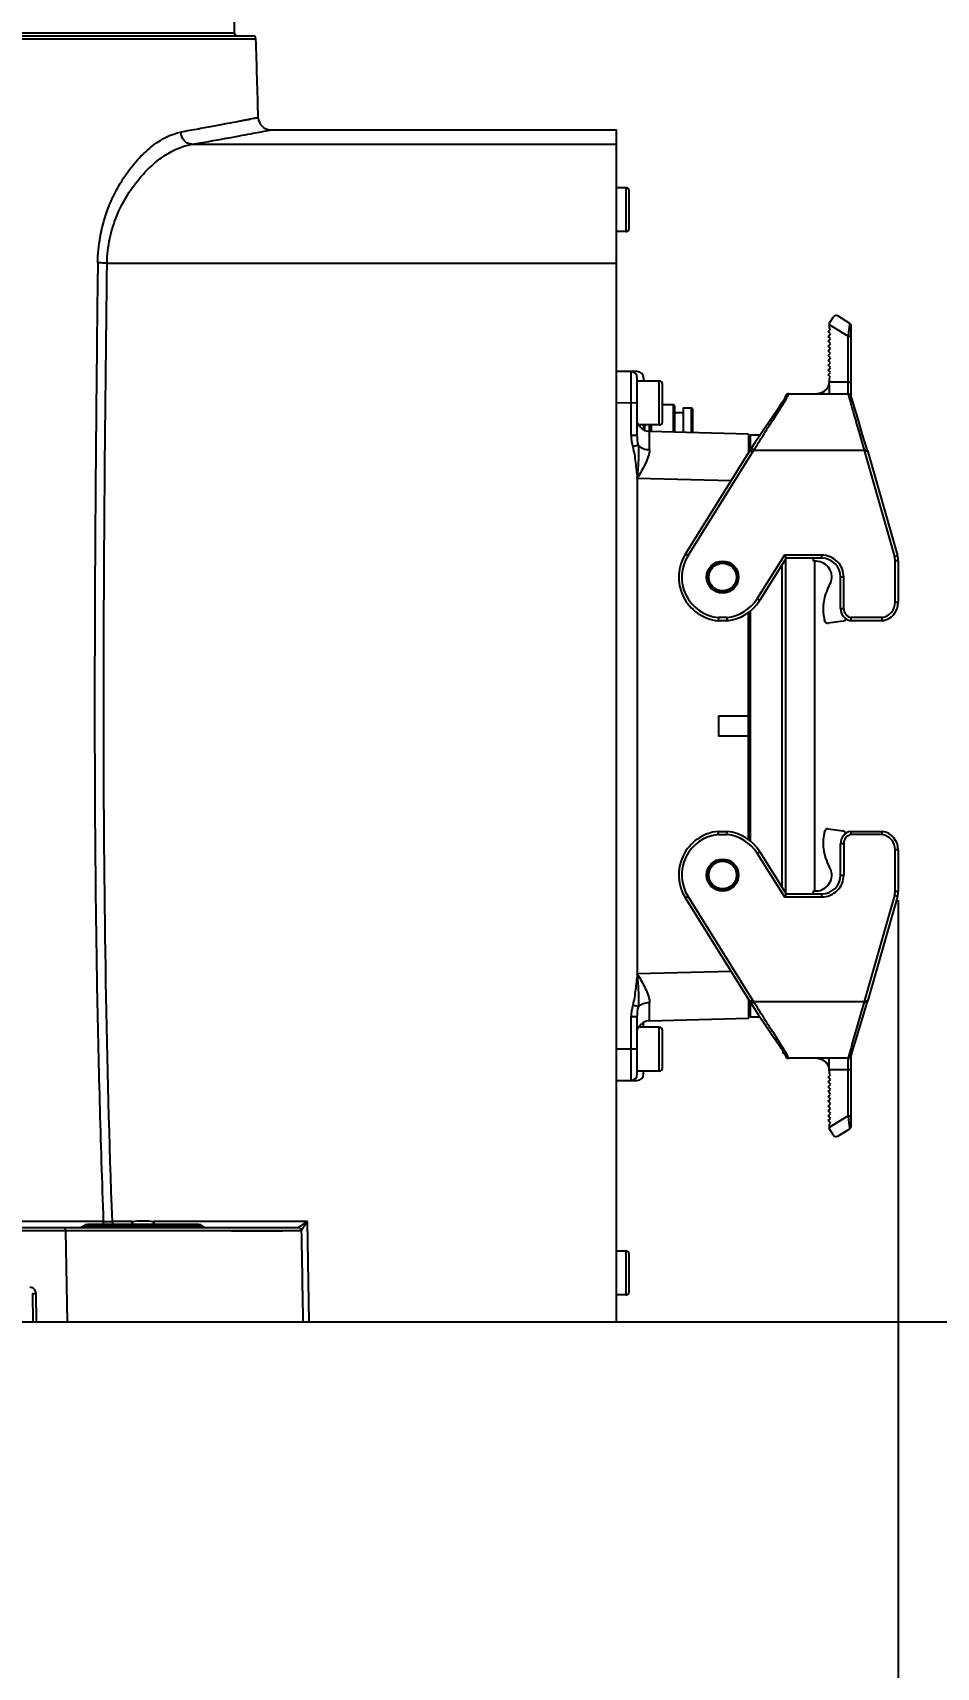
# Model space of a CAD drawing. Header units: millimetres. Extents: x 5828 to 6704, y 123 to 421.
# Drawn here: x 6425.85 to 6433.05, y 231.27 to 244.3 of the extents above; entities that cross this region are included whole.
import ezdxf

# ---------------------------------------------------------------- set-up
doc = ezdxf.new("R2010")
doc.units = ezdxf.units.MM
doc.layers.add('外形图', color=7, linetype='Continuous')
doc.layers.add('尺寸标注', color=7, linetype='Continuous')
doc.styles.add('微软雅黑', font='msyh.ttc', dxfattribs={"height": 1.5})
doc.dimstyles.new('尺寸标注_1_20比例', dxfattribs={"dimtxt": 1.5, "dimasz": 1.25, "dimexe": 0.5, "dimexo": 0.4, "dimgap": 0.5, "dimtad": 1, "dimdec": 1, "dimlfac": 20, "dimdsep": 46, "dimtxsty": '微软雅黑', "dimcen": 0.09, "dimadec": 0, "dimazin": 0, "dimtp": 0.01, "dimtm": 0.01, "dimtfac": 1, "dimtdec": 1, "dimtofl": 0, "dimtmove": 0, "dimatfit": 3, "dimfxl": 1, "dimtolj": 1, "dimarcsym": 0})

# ---------------------------------------------------------------- blocks, each defined once
blk = doc.blocks.new('*D1105')
at = {"layer": 'Defpoints', "color": 0}
for p in [(6427.905, 254.025), (6428.054, 234.025), (6441.068, 234.025)]:
    blk.add_point(p, dxfattribs=at)
at = {"layer": '尺寸标注', "color": 0, "lineweight": -2}
for p, q in [((6428.305, 254.025), (6441.568, 254.025)), ((6441.068, 252.775), (6441.068, 235.275)), ((6428.454, 234.025), (6441.568, 234.025))]:
    blk.add_line(p, q, dxfattribs=at)
at = {"layer": '尺寸标注', "color": 0}
for points in [[(6441.276, 252.775), (6440.859, 252.775), (6441.068, 254.025)], [(6440.859, 235.275), (6441.276, 235.275), (6441.068, 234.025)]]:
    blk.add_solid(points, dxfattribs=at)
at = {"layer": '尺寸标注', "color": 0, "insert": (6439.793, 244.054), "char_height": 1.5, "attachment_point": 5, "rotation": 90, "style": '微软雅黑'}
blk.add_mtext('\\A1;400', dxfattribs=at)
blk = doc.blocks.new('*D1106')
at = {"layer": 'Defpoints', "color": 0}
for p in [(6424.104, 245.625), (6418.948, 234.025), (6436.706, 234.025)]:
    blk.add_point(p, dxfattribs=at)
at = {"layer": '尺寸标注', "color": 0, "lineweight": -2}
for p, q in [((6424.504, 245.625), (6437.206, 245.625)), ((6436.706, 244.375), (6436.706, 235.275)), ((6419.348, 234.025), (6437.206, 234.025))]:
    blk.add_line(p, q, dxfattribs=at)
at = {"layer": '尺寸标注', "color": 0}
for points in [[(6436.914, 244.375), (6436.497, 244.375), (6436.706, 245.625)], [(6436.497, 235.275), (6436.914, 235.275), (6436.706, 234.025)]]:
    blk.add_solid(points, dxfattribs=at)
at = {"layer": '尺寸标注', "color": 0, "insert": (6435.431, 239.71), "char_height": 1.5, "attachment_point": 5, "rotation": 90, "style": '微软雅黑'}
blk.add_mtext('\\A1;232', dxfattribs=at)
blk = doc.blocks.new('*D1109')
at = {"layer": 'Defpoints', "color": 0}
for p in [(6432.749, 237.786), (6422.604, 233.66), (6432.749, 227.826)]:
    blk.add_point(p, dxfattribs=at)
at = {"layer": '尺寸标注', "color": 0, "lineweight": -2}
for p, q in [((6432.749, 237.386), (6432.749, 227.326)), ((6422.604, 233.26), (6422.604, 227.326)), ((6423.854, 227.826), (6431.499, 227.826))]:
    blk.add_line(p, q, dxfattribs=at)
at = {"layer": '尺寸标注', "color": 0}
for points in [[(6423.854, 228.034), (6423.854, 227.618), (6422.604, 227.826)], [(6431.499, 227.618), (6431.499, 228.034), (6432.749, 227.826)]]:
    blk.add_solid(points, dxfattribs=at)
at = {"layer": '尺寸标注', "color": 0, "insert": (6427.677, 229.101), "char_height": 1.5, "attachment_point": 5, "style": '微软雅黑'}
blk.add_mtext('\\A1;\\A1;203', dxfattribs=at)
blk = doc.blocks.new('*D1135')
at = {"layer": 'Defpoints', "color": 0}
for p in [(6418.486, 281.475), (6430.504, 234.025), (6446.368, 234.025)]:
    blk.add_point(p, dxfattribs=at)
at = {"layer": '尺寸标注', "color": 0, "lineweight": -2}
for p, q in [((6418.886, 281.475), (6446.868, 281.475)), ((6446.368, 280.225), (6446.368, 235.275)), ((6430.904, 234.025), (6446.868, 234.025))]:
    blk.add_line(p, q, dxfattribs=at)
at = {"layer": '尺寸标注', "color": 0}
for points in [[(6446.576, 280.225), (6446.159, 280.225), (6446.368, 281.475)], [(6446.159, 235.275), (6446.576, 235.275), (6446.368, 234.025)]]:
    blk.add_solid(points, dxfattribs=at)
at = {"layer": '尺寸标注', "color": 0, "insert": (6445.092, 257.726), "char_height": 1.5, "attachment_point": 5, "rotation": 90, "style": '微软雅黑'}
blk.add_mtext('\\A1;949', dxfattribs=at)

msp = doc.modelspace()

# ---------------------------------------------------------------- linework, layer by layer
at = {"layer": '外形图', "color": 7, "linetype": 'Continuous'}
for p, q in [((6427.4534, 244.4753), (6427.4565, 244.2999)), ((6417.7521, 244.2999), (6427.4565, 244.2999)), ((6417.5788, 244.2511), (6427.6297, 244.2511)), ((6417.6038, 244.2753), (6427.6047, 244.2753)), ((6427.7482, 243.5253), (6430.5043, 243.5253)), ((6430.5043, 234.0253), (6430.5043, 243.5253)), ((6427.1186, 243.4102), (6430.5043, 243.4102)), ((6430.5793, 243.0641), (6430.5043, 243.0641)), ((6430.5793, 242.7141), (6430.5793, 243.0641)), ((6430.6043, 242.7391), (6430.6043, 243.0392)), ((6430.5793, 242.7141), (6430.5043, 242.7141)), ((6426.4432, 242.4634), (6430.5043, 242.4634)), ((6432.1897, 241.9182), (6432.2089, 241.9391)), ((6432.1989, 241.9813), (6432.2321, 242.0344)), ((6432.1989, 241.9813), (6432.1989, 241.9483)), ((6432.1989, 241.9737), (6432.3489, 241.88)), ((6432.2089, 241.9391), (6432.1989, 241.9483)), ((6432.3621, 241.9826), (6432.2665, 242.0424)), ((6432.3739, 241.4015), (6432.3739, 241.9614)), ((6432.2089, 241.9006), (6432.1897, 241.9182)), ((6432.1897, 241.8797), (6432.2089, 241.9006)), ((6432.2089, 241.8621), (6432.1897, 241.8797)), ((6432.1897, 241.8412), (6432.2089, 241.8621)), ((6432.2089, 241.8236), (6432.1897, 241.8412)), ((6432.1897, 241.8027), (6432.2089, 241.8236)), ((6432.3489, 241.4212), (6432.3489, 241.88)), ((6432.2089, 241.7851), (6432.1897, 241.8027)), ((6432.1897, 241.7642), (6432.2089, 241.7851)), ((6432.2089, 241.7466), (6432.1897, 241.7642)), ((6432.1897, 241.7257), (6432.2089, 241.7466)), ((6432.2089, 241.7081), (6432.1897, 241.7257)), ((6432.1897, 241.6872), (6432.2089, 241.7081)), ((6432.2089, 241.6696), (6432.1897, 241.6872)), ((6430.6693, 241.5987), (6430.5043, 241.5987)), ((6430.6193, 241.0922), (6430.6193, 241.5982)), ((6430.6693, 241.0922), (6430.6693, 241.5487)), ((6430.7193, 241.5487), (6430.7193, 241.5237)), ((6432.1897, 241.6487), (6432.2089, 241.6696)), ((6432.2089, 241.6311), (6432.1897, 241.6487)), ((6432.1897, 241.6102), (6432.2089, 241.6311)), ((6432.2089, 241.5926), (6432.1897, 241.6102)), ((6432.1897, 241.5717), (6432.2089, 241.5926)), ((6432.2089, 241.5541), (6432.1897, 241.5717)), ((6432.1989, 241.5432), (6432.2089, 241.5541)), ((6432.1989, 241.5432), (6432.1989, 241.5212)), ((6430.8443, 241.5237), (6430.6693, 241.5237)), ((6430.8443, 241.1737), (6430.8443, 241.5237)), ((6430.8693, 241.1986), (6430.8693, 241.4987)), ((6431.8738, 241.4212), (6432.349, 241.4212)), ((6432.0997, 241.4212), (6432.0992, 241.4212)), ((6432.1016, 241.4212), (6432.0994, 241.4212)), ((6432.1954, 241.4979), (6432.1948, 241.4954)), ((6432.3489, 241.5142), (6432.1988, 241.515)), ((6432.3686, 241.4118), (6432.3638, 241.4164)), ((6430.6693, 241.3487), (6430.5043, 241.3484)), ((6430.8693, 241.3362), (6430.9588, 241.3362)), ((6430.9688, 241.3262), (6430.9588, 241.3362)), ((6430.9588, 241.1168), (6430.9588, 241.3362)), ((6430.9688, 241.1166), (6430.9688, 241.3262)), ((6431.0353, 241.3112), (6431.1018, 241.3112)), ((6431.0353, 241.3112), (6431.0353, 241.1148)), ((6431.1118, 241.3012), (6431.1018, 241.3112)), ((6431.1018, 241.1131), (6431.1018, 241.3112)), ((6431.1118, 241.1128), (6431.1118, 241.3012)), ((6431.8039, 241.3232), (6431.7886, 241.3005)), ((6431.8129, 241.3367), (6431.8039, 241.3232)), ((6431.8208, 241.3489), (6431.8129, 241.3367)), ((6432.3524, 241.4102), (6432.3612, 241.3781)), ((6432.3772, 241.3898), (6432.3748, 241.3984)), ((6432.3812, 241.376), (6432.3772, 241.3898)), ((6432.4099, 241.2793), (6432.3812, 241.376)), ((6430.8443, 241.1737), (6430.677, 241.1737)), ((6430.7193, 241.1737), (6430.7193, 241.1352)), ((6430.7293, 241.1311), (6430.7293, 241.1737)), ((6430.7668, 241.1237), (6430.7668, 241.1737)), ((6430.7818, 241.1214), (6430.7818, 241.1737)), ((6430.9688, 241.2737), (6431.0353, 241.2737)), ((6432.4567, 241.1238), (6432.4257, 241.2265)), ((6430.6193, 241.0922), (6430.6693, 241.0922)), ((6431.5568, 241.1012), (6430.7667, 241.1218)), ((6431.5568, 241.1012), (6431.5568, 240.9537)), ((6431.5568, 241.0362), (6431.5693, 241.0362)), ((6431.5693, 241.0937), (6431.6481, 241.0937)), ((6431.5693, 241.0937), (6431.5693, 240.9735)), ((6431.6062, 241.0302), (6431.5765, 240.9847)), ((6431.6349, 241.0738), (6431.6062, 241.0302)), ((6431.6716, 241.1286), (6431.6349, 241.0738)), ((6432.4654, 241.095), (6432.4567, 241.1238)), ((6432.5007, 240.9783), (6432.4654, 241.095)), ((6430.6786, 241.0112), (6430.6332, 240.9984)), ((6431.5661, 240.9686), (6431.0525, 240.1466)), ((6431.0737, 240.1334), (6431.5873, 240.9554)), ((6431.5765, 240.9847), (6431.5661, 240.9686)), ((6431.5873, 240.9554), (6431.5661, 240.9686)), ((6431.5765, 240.9847), (6431.5975, 240.9712)), ((6431.5873, 240.9554), (6431.5975, 240.9712)), ((6431.5975, 240.9712), (6432.4768, 240.9712)), ((6432.4768, 240.9712), (6432.5007, 240.9783)), ((6432.4768, 240.9712), (6432.4797, 240.9614)), ((6432.4797, 240.9614), (6432.5036, 240.9686)), ((6432.4797, 240.9614), (6432.7194, 240.1253)), ((6432.5036, 240.9686), (6432.5007, 240.9783)), ((6432.5036, 240.9686), (6432.7435, 240.1322)), ((6430.6693, 240.7496), (6431.4169, 240.7298)), ((6430.6693, 240.7496), (6430.6693, 236.7978)), ((6431.0525, 240.1466), (6431.0737, 240.1334)), ((6431.8419, 240.1362), (6431.6249, 239.789)), ((6431.8557, 240.1112), (6431.6461, 239.7757)), ((6432.1393, 240.1362), (6431.8419, 240.1362)), ((6431.8419, 240.1362), (6431.8557, 240.1112)), ((6432.1393, 240.1112), (6431.8557, 240.1112)), ((6432.0741, 240.0872), (6432.0741, 240.1111)), ((6432.1393, 240.1112), (6432.1393, 240.1362)), ((6432.7194, 240.1253), (6432.7435, 240.1322)), ((6431.8239, 237.4871), (6431.8239, 240.0602)), ((6431.8493, 240.1008), (6431.8493, 237.4465)), ((6432.0941, 240.0872), (6432.0741, 240.0872)), ((6432.0818, 240.0872), (6432.0818, 237.4601)), ((6432.7493, 240.0909), (6432.7243, 240.0909)), ((6432.7243, 239.7612), (6432.7243, 240.0909)), ((6432.7493, 240.0909), (6432.7493, 239.7612)), ((6432.1822, 239.8548), (6432.2077, 239.9095)), ((6432.3143, 239.9612), (6432.2893, 239.9612)), ((6432.2893, 239.7112), (6432.2893, 239.9612)), ((6432.3143, 239.7112), (6432.3143, 239.9611)), ((6431.6249, 239.7889), (6431.6461, 239.7757)), ((6432.7243, 239.7612), (6432.7493, 239.7612)), ((6431.3151, 239.638), (6431.3138, 239.613)), ((6431.3848, 239.613), (6431.3138, 239.613)), ((6431.3835, 239.638), (6431.3151, 239.638)), ((6431.3835, 239.638), (6431.3848, 239.613)), ((6431.384, 239.6284), (6431.3844, 239.6203)), ((6431.5568, 237.8654), (6431.5568, 239.6819)), ((6431.5693, 239.6918), (6431.5693, 237.8555)), ((6432.1632, 239.6108), (6432.1617, 239.6163)), ((6432.3081, 239.6084), (6432.1906, 239.5926)), ((6432.2893, 239.7112), (6432.3143, 239.7112)), ((6432.6225, 239.613), (6432.3704, 239.613)), ((6432.6205, 239.638), (6432.3729, 239.638)), ((6431.3168, 238.8549), (6431.5568, 238.8549)), ((6431.3168, 238.8549), (6431.3168, 238.6924)), ((6431.5568, 238.6924), (6431.3168, 238.6924)), ((6431.3138, 237.9343), (6431.3848, 237.9343)), ((6431.3151, 237.9093), (6431.3138, 237.9343)), ((6431.3151, 237.9093), (6431.3835, 237.9093)), ((6431.3835, 237.9093), (6431.3848, 237.9343)), ((6432.1617, 237.931), (6432.1632, 237.9365)), ((6432.1906, 237.9547), (6432.3081, 237.9389)), ((6432.3704, 237.9343), (6432.6225, 237.9343)), ((6432.6205, 237.9093), (6432.3729, 237.9093)), ((6431.6461, 237.7716), (6431.6249, 237.7584)), ((6431.6461, 237.7716), (6431.8557, 237.4362)), ((6432.3143, 237.8362), (6432.2893, 237.8362)), ((6432.2893, 237.5862), (6432.2893, 237.8362)), ((6432.3143, 237.8362), (6432.3143, 237.5862)), ((6432.7493, 237.7862), (6432.7243, 237.7862)), ((6432.7243, 237.4564), (6432.7243, 237.7862)), ((6432.7493, 237.7862), (6432.7493, 237.4564)), ((6431.6249, 237.7584), (6431.8419, 237.4112)), ((6432.2077, 237.6378), (6432.1822, 237.6925)), ((6432.2893, 237.5862), (6432.3143, 237.5862)), ((6431.0737, 237.4139), (6431.0525, 237.4007)), ((6431.0525, 237.4007), (6431.5661, 236.5787)), ((6431.5873, 236.5919), (6431.0737, 237.4139)), ((6431.8557, 237.4362), (6431.8419, 237.4112)), ((6431.8419, 237.4112), (6432.1393, 237.4112)), ((6431.8557, 237.4362), (6432.1393, 237.4362)), ((6432.0741, 237.4601), (6432.0941, 237.4601)), ((6432.0741, 237.4362), (6432.0741, 237.4601)), ((6432.1393, 237.4112), (6432.1393, 237.4362)), ((6432.7194, 237.422), (6432.4797, 236.5859)), ((6432.7435, 237.4151), (6432.5036, 236.5787)), ((6432.7435, 237.4151), (6432.7194, 237.422)), ((6432.7243, 237.4564), (6432.7493, 237.4564)), ((6431.4169, 236.8175), (6430.6693, 236.7978)), ((6431.5568, 236.5936), (6431.5568, 236.4462)), ((6431.5661, 236.5787), (6431.5873, 236.5919)), ((6431.5975, 236.5762), (6431.5873, 236.5919)), ((6430.6786, 236.5361), (6430.6332, 236.5489)), ((6431.5693, 236.5112), (6431.5568, 236.5112)), ((6431.5661, 236.5787), (6431.5765, 236.5626)), ((6431.5693, 236.5762), (6431.5693, 236.4537)), ((6431.5975, 236.5762), (6431.5765, 236.5626)), ((6432.4768, 236.5762), (6431.5975, 236.5762)), ((6431.6116, 236.5088), (6431.6335, 236.4757)), ((6431.6335, 236.4757), (6431.6548, 236.4436)), ((6432.4797, 236.5859), (6432.4768, 236.5762)), ((6432.4768, 236.5762), (6432.5007, 236.569)), ((6432.5036, 236.5787), (6432.4797, 236.5859)), ((6432.5007, 236.569), (6432.5036, 236.5787)), ((6430.6693, 236.4551), (6430.6193, 236.4551)), ((6430.6193, 235.9492), (6430.6193, 236.4551)), ((6430.6693, 235.9987), (6430.6693, 236.4551)), ((6430.8443, 236.3737), (6430.677, 236.3737)), ((6430.7193, 236.3737), (6430.7193, 236.4121)), ((6430.7667, 236.4255), (6431.5568, 236.4462)), ((6430.8443, 236.0237), (6430.8443, 236.3737)), ((6430.8693, 236.0486), (6430.8693, 236.3487)), ((6431.6481, 236.4537), (6431.5693, 236.4537)), ((6431.6548, 236.4436), (6431.6756, 236.4128)), ((6431.6756, 236.4128), (6431.7448, 236.3112)), ((6432.4103, 236.2693), (6432.437, 236.3584)), ((6431.7448, 236.3112), (6431.7998, 236.2302)), ((6431.7998, 236.2302), (6431.8117, 236.2123)), ((6431.8117, 236.2123), (6431.8189, 236.2014)), ((6432.4048, 236.2508), (6432.4103, 236.2693)), ((6430.6693, 236.1987), (6430.5043, 236.1988)), ((6431.8314, 236.1649), (6431.8314, 236.1819)), ((6431.8314, 236.1711), (6431.838, 236.1711)), ((6431.8426, 236.1629), (6431.8314, 236.1649)), ((6431.8508, 236.1413), (6431.8533, 236.1367)), ((6432.349, 236.1262), (6431.8738, 236.1262)), ((6432.0989, 236.1262), (6432.0992, 236.1262)), ((6432.3489, 235.6674), (6432.3489, 236.1262)), ((6432.3563, 236.1272), (6432.3617, 236.1296)), ((6432.3739, 235.5859), (6432.3739, 236.1459)), ((6432.3747, 236.1485), (6432.378, 236.1604)), ((6432.378, 236.1604), (6432.3819, 236.1737)), ((6430.5043, 235.9487), (6430.6693, 235.9487)), ((6430.8443, 236.0237), (6430.6693, 236.0237)), ((6430.7193, 235.9987), (6430.7193, 236.0237)), ((6432.1897, 235.9756), (6432.2089, 235.9932)), ((6432.2089, 235.9547), (6432.1897, 235.9756)), ((6432.1897, 235.9371), (6432.2089, 235.9547)), ((6432.3489, 236.0331), (6432.1986, 236.0331)), ((6432.1987, 236.0304), (6432.1987, 236.0226)), ((6432.1989, 236.0262), (6432.1989, 236.0041)), ((6432.2089, 235.9932), (6432.1989, 236.0041)), ((6432.2089, 235.9162), (6432.1897, 235.9371)), ((6432.1897, 235.8986), (6432.2089, 235.9162)), ((6432.2089, 235.8777), (6432.1897, 235.8986)), ((6432.1897, 235.8601), (6432.2089, 235.8777)), ((6432.2089, 235.8392), (6432.1897, 235.8601)), ((6432.1897, 235.8216), (6432.2089, 235.8392)), ((6432.2089, 235.8007), (6432.1897, 235.8216)), ((6432.1897, 235.7831), (6432.2089, 235.8007)), ((6432.2089, 235.7622), (6432.1897, 235.7831)), ((6432.1897, 235.7446), (6432.2089, 235.7622)), ((6432.2089, 235.7237), (6432.1897, 235.7446)), ((6432.1897, 235.7061), (6432.2089, 235.7237)), ((6432.2089, 235.6852), (6432.1897, 235.7061)), ((6432.1897, 235.6676), (6432.2089, 235.6852)), ((6432.2089, 235.6467), (6432.1897, 235.6676)), ((6432.1897, 235.6291), (6432.2089, 235.6467)), ((6432.2089, 235.6082), (6432.1897, 235.6291)), ((6432.3489, 235.6674), (6432.1989, 235.5736)), ((6432.1989, 235.599), (6432.2089, 235.6082)), ((6432.1989, 235.599), (6432.1989, 235.566)), ((6432.2321, 235.5129), (6432.1989, 235.566)), ((6432.2665, 235.505), (6432.3621, 235.5647)), ((6426.413, 234.8238), (6425.7435, 234.8238)), ((6427.9663, 234.7753), (6425.7533, 234.7753)), ((6427.2055, 234.7878), (6426.253, 234.7878)), ((6427.1725, 234.8003), (6426.2861, 234.8003)), ((6426.6424, 234.8251), (6426.4856, 234.8251)), ((6426.4856, 234.8251), (6426.4856, 234.8003)), ((6426.6424, 234.8003), (6426.6424, 234.8251)), ((6426.6424, 234.8251), (6426.6461, 234.8003)), ((6426.8124, 234.8003), (6426.8162, 234.8251)), ((6428.04, 234.8251), (6426.8162, 234.8251)), ((6426.8162, 234.8251), (6426.8162, 234.8003)), ((6427.9709, 234.7749), (6427.9663, 234.7753)), ((6428.0541, 234.0253), (6428.04, 234.8251)), ((6427.9913, 234.7507), (6425.7547, 234.7507)), ((6426.1131, 234.7507), (6426.1261, 234.0253)), ((6427.4356, 234.7509), (6427.8404, 234.7509)), ((6430.5793, 234.5891), (6430.5043, 234.5891)), ((6430.5793, 234.2391), (6430.5793, 234.5891)), ((6430.6043, 234.2641), (6430.6043, 234.5642)), ((6425.8543, 234.0253), (6425.8503, 234.2507)), ((6425.8809, 234.0253), (6425.8768, 234.2516)), ((6430.5793, 234.2391), (6430.5043, 234.2391)), ((6425.8543, 234.0253), (6430.5043, 234.0253))]:
    msp.add_line(p, q, dxfattribs=at)
for points in [[(6431.8633, 241.4189), (6431.8594, 241.4166), (6431.8559, 241.4136), (6431.8528, 241.4098), (6431.8505, 241.4054), (6431.8494, 241.402), (6431.8491, 241.4003), (6431.8489, 241.3993)], [(6431.8738, 241.4212), (6431.8715, 241.421), (6431.8673, 241.4203), (6431.8633, 241.4189)], [(6432.1964, 241.5016), (6432.1961, 241.5004), (6432.1944, 241.4939), (6432.1923, 241.4874), (6432.1898, 241.481), (6432.187, 241.475), (6432.184, 241.4696), (6432.1808, 241.4645), (6432.1774, 241.4598), (6432.1738, 241.4554), (6432.1701, 241.4514), (6432.1662, 241.4476), (6432.1622, 241.4441), (6432.1581, 241.4408), (6432.1539, 241.4379), (6432.1496, 241.4352), (6432.1453, 241.4328), (6432.1409, 241.4306), (6432.1366, 241.4287), (6432.1322, 241.427), (6432.1279, 241.4256), (6432.1236, 241.4244), (6432.1194, 241.4234), (6432.1153, 241.4226), (6432.1113, 241.422), (6432.1075, 241.4216), (6432.1039, 241.4213), (6432.1011, 241.4212)], [(6432.1903, 241.482), (6432.1875, 241.476), (6432.1846, 241.4705), (6432.1814, 241.4654), (6432.178, 241.4607), (6432.1745, 241.4562), (6432.1708, 241.4521), (6432.167, 241.4483), (6432.163, 241.4448), (6432.1589, 241.4415), (6432.1548, 241.4385), (6432.1505, 241.4357), (6432.1462, 241.4332), (6432.1418, 241.431), (6432.1375, 241.4291), (6432.1331, 241.4273), (6432.1288, 241.4259), (6432.1245, 241.4246), (6432.1203, 241.4236), (6432.1161, 241.4227), (6432.1121, 241.4221), (6432.1083, 241.4216), (6432.1047, 241.4214), (6432.1016, 241.4212)], [(6432.1948, 241.4954), (6432.1928, 241.4886), (6432.1903, 241.482)], [(6432.3638, 241.4164), (6432.3578, 241.4196), (6432.3515, 241.421), (6432.3491, 241.4212)], [(6431.7886, 241.3005), (6431.714, 241.1908), (6431.6716, 241.1286)], [(6431.8385, 241.3772), (6431.8363, 241.3733), (6431.8337, 241.3691), (6431.8309, 241.3646), (6431.8278, 241.3597), (6431.8245, 241.3545), (6431.8208, 241.3489)], [(6431.8437, 241.3865), (6431.8423, 241.3838), (6431.8405, 241.3806), (6431.8385, 241.3772)], [(6431.8489, 241.3993), (6431.8488, 241.399), (6431.8488, 241.3987), (6431.8486, 241.3982), (6431.8485, 241.3976), (6431.8482, 241.3968), (6431.8479, 241.3958), (6431.8474, 241.3945), (6431.8468, 241.393), (6431.846, 241.3911), (6431.845, 241.389), (6431.8437, 241.3865)], [(6432.3748, 241.3984), (6432.3743, 241.4), (6432.3739, 241.4015), (6432.3734, 241.403), (6432.3727, 241.4049), (6432.3714, 241.4076), (6432.3686, 241.4118)], [(6432.4257, 241.2265), (6432.4129, 241.2695), (6432.4099, 241.2793)], [(6431.5765, 236.5626), (6431.5818, 236.5544), (6431.6116, 236.5088)], [(6432.437, 236.3584), (6432.4659, 236.454), (6432.5007, 236.569)], [(6431.8189, 236.2014), (6431.8222, 236.1963), (6431.8254, 236.1914), (6431.8283, 236.1868), (6431.8311, 236.1823), (6431.8337, 236.1782), (6431.8361, 236.1743), (6431.8382, 236.1707)], [(6432.3819, 236.1737), (6432.3932, 236.2117), (6432.4048, 236.2508)], [(6431.8382, 236.1707), (6431.8402, 236.1673), (6431.8419, 236.1643), (6431.8433, 236.1616), (6431.8446, 236.1591), (6431.8456, 236.1569), (6431.8465, 236.155), (6431.8472, 236.1534), (6431.8477, 236.1521), (6431.8481, 236.151)], [(6431.8481, 236.151), (6431.8484, 236.1501), (6431.8486, 236.1494), (6431.8487, 236.1489), (6431.8488, 236.1485), (6431.8488, 236.1482), (6431.8489, 236.148), (6431.849, 236.1476)], [(6431.849, 236.1476), (6431.8491, 236.1469), (6431.8495, 236.1451), (6431.8508, 236.1413)], [(6431.8533, 236.1367), (6431.8569, 236.1327), (6431.8612, 236.1296)], [(6431.8612, 236.1296), (6431.8658, 236.1275), (6431.8705, 236.1264), (6431.8738, 236.1262)], [(6432.0992, 236.1262), (6432.1012, 236.1261), (6432.1041, 236.126), (6432.1073, 236.1258), (6432.1107, 236.1254), (6432.1142, 236.1249), (6432.1179, 236.1242), (6432.1216, 236.1234), (6432.1255, 236.1224), (6432.1293, 236.1213), (6432.1331, 236.12), (6432.1369, 236.1185), (6432.1408, 236.1168), (6432.1447, 236.1149), (6432.1486, 236.1127), (6432.1525, 236.1103), (6432.1564, 236.1077), (6432.1603, 236.1048), (6432.1641, 236.1016), (6432.1679, 236.0982), (6432.1715, 236.0945), (6432.175, 236.0904), (6432.1784, 236.0861), (6432.1817, 236.0815), (6432.1847, 236.0765), (6432.1876, 236.0711), (6432.1902, 236.0654), (6432.1926, 236.0593), (6432.1945, 236.053)], [(6432.1007, 236.1261), (6432.1035, 236.126), (6432.1067, 236.1258), (6432.11, 236.1255), (6432.1136, 236.125), (6432.1172, 236.1244), (6432.121, 236.1236), (6432.1248, 236.1226), (6432.1286, 236.1215), (6432.1325, 236.1202), (6432.1363, 236.1187), (6432.1401, 236.1171), (6432.144, 236.1152), (6432.1478, 236.1132), (6432.1517, 236.1109), (6432.1555, 236.1083), (6432.1594, 236.1055), (6432.1632, 236.1024), (6432.1669, 236.0991), (6432.1705, 236.0955), (6432.174, 236.0917), (6432.1774, 236.0875), (6432.1806, 236.0831), (6432.1836, 236.0785), (6432.1864, 236.0735), (6432.1889, 236.0684), (6432.1912, 236.0629), (6432.1932, 236.0573), (6432.195, 236.0513), (6432.1965, 236.045), (6432.1978, 236.038), (6432.1987, 236.0304)], [(6432.349, 236.1262), (6432.3507, 236.1262), (6432.3563, 236.1272)], [(6432.3617, 236.1296), (6432.3664, 236.1331), (6432.3699, 236.1372), (6432.3718, 236.1406), (6432.3728, 236.1428), (6432.3734, 236.1444), (6432.3739, 236.1458), (6432.3743, 236.1471), (6432.3747, 236.1485)], [(6432.1945, 236.053), (6432.1961, 236.0468), (6432.1964, 236.0457)]]:
    msp.add_lwpolyline(points, dxfattribs=at)
for centre, radius in [((6431.3493, 239.9612), 0.1275), ((6431.3493, 239.9612), 0.12), ((6431.3493, 239.9612), 0.11), ((6431.3493, 237.5862), 0.1275), ((6431.3493, 237.5862), 0.12), ((6431.3493, 237.5862), 0.11)]:
    msp.add_circle(centre, radius, dxfattribs=at)
for centre, radius, start, end in [((6427.4815, 244.3003), 0.025, 181, 270), ((6427.6047, 244.2503), 0.025, 1.7701, 90), ((6204.9052, 237.3753), 222.8306, 1.606532, 1.768226), ((6427.7482, 243.6253), 0.1, 181.60808, 269.99978), ((6430.5793, 243.0391), 0.025, 0, 90), ((6430.5793, 242.7391), 0.025, 270, 0), ((6432.2533, 242.0212), 0.025, 58, 148), ((6432.3489, 241.9614), 0.025, 0, 58), ((6430.6193, 241.5487), 0.05, 0, 90), ((6430.6693, 241.5487), 0.05, 0, 90), ((6430.8443, 241.4987), 0.025, 0, 90), ((6432.0989, 241.5212), 0.1, 356.47558, 0.00007), ((6431.579, 241.5378), 0.3186, 331.00319, 332.72777), ((6430.7693, 241.2218), 0.1, 208.83981, 268.4995), ((6430.1894, 241.1231), 0.5399, 1.34239, 5.37857), ((6430.8443, 241.1987), 0.025, 270, 0), ((6430.2045, 241.1236), 0.5248, 0.84099, 1.32551), ((6431.3493, 239.9612), 0.35, 148, 264.17765), ((6431.3493, 239.9612), 0.325, 147.99292, 263.96285), ((6432.1393, 239.9612), 0.175, 359.99526, 90.00316), ((6432.1393, 239.9612), 0.15, 0, 90), ((6432.5993, 240.0909), 0.125, 0, 16), ((6432.5993, 240.0909), 0.15, 0, 16), ((6432.0943, 239.9622), 0.125, 335.07622, 90.07622), ((6432.4996, 239.7073), 0.35, 155.07622, 195.07622), ((6431.3493, 239.9612), 0.325, 276.04026, 328.00723), ((6431.3493, 239.9612), 0.35, 275.82223, 328), ((6432.5993, 239.7612), 0.125, 279.74969, 0.00154), ((6432.5993, 239.7612), 0.15, 278.8987, 0), ((6432.1873, 239.6173), 0.025, 195.07622, 277.67622), ((6432.3893, 239.7112), 0.1, 180, 259.09589), ((6432.3047, 239.6332), 0.025, 277.67622, 354.74987), ((6432.3893, 239.7112), 0.075, 179.99887, 257.40309), ((6434.0516, 239.4535), 1.6888, 173.72895, 174.58157), ((6429.2532, 239.3514), 3.3795, 4.43973, 4.86498), ((6431.3493, 237.5862), 0.35, 95.8224, 212), ((6431.3493, 237.5862), 0.325, 96.03867, 212.00708), ((6431.3493, 237.5862), 0.325, 31.99518, 83.95981), ((6431.3493, 237.5862), 0.35, 32, 84.17777), ((6432.4996, 237.84), 0.35, 164.92378, 204.92378), ((6432.1873, 237.93), 0.025, 82.32378, 164.92378), ((6432.3893, 237.8362), 0.1, 100.90412, 180), ((6432.3047, 237.9141), 0.025, 5.25008, 82.32378), ((6432.3893, 237.8362), 0.075, 102.59705, 180.00113), ((6434.1976, 238.1088), 1.8356, 185.45279, 186.23724), ((6429.0172, 238.2152), 3.6162, 355.14893, 355.54635), ((6432.5993, 237.7862), 0.125, 359.99898, 80.25026), ((6432.5993, 237.7862), 0.15, 0, 81.10131), ((6432.0943, 237.5851), 0.125, 269.92378, 24.92378), ((6432.1393, 237.5862), 0.175, 269.99684, 0.00316), ((6432.1393, 237.5862), 0.15, 270, 0), ((6432.5993, 237.4564), 0.125, 344, 0), ((6432.5993, 237.4564), 0.15, 344, 0), ((6430.7693, 236.3255), 0.1, 91.5005, 151.15829), ((6430.8443, 236.3487), 0.025, 0, 90), ((6431.5853, 236.0129), 0.3115, 27.25204, 29.01713), ((6430.6193, 235.9987), 0.05, 270, 0), ((6430.6693, 235.9987), 0.05, 270, 0), ((6430.8443, 236.0487), 0.025, 270, 0), ((6432.0989, 236.0262), 0.1, 0.00179, 3.99863), ((6432.3489, 235.5859), 0.025, 302, 0), ((6432.2533, 235.5262), 0.025, 212, 302), ((6426.22, 234.8253), 0.05, 270, 311.40962), ((6426.2861, 234.7503), 0.05, 90, 131.40962), ((6425.9239, 264.3837), 29.5639, 270.94788, 271.08869), ((6427.1725, 234.7503), 0.05, 48.59038, 90), ((6427.2386, 234.8253), 0.05, 228.59038, 270), ((6430.5793, 234.5641), 0.025, 0, 90), ((6430.5793, 234.2641), 0.025, 270, 0)]:
    msp.add_arc(centre, radius, start, end, dxfattribs=at)
for points, knots in [([(6426.369, 242.4659), (6426.3705, 242.6033), (6426.4178, 242.8631), (6426.5642, 243.1426), (6426.7066, 243.3132), (6426.8391, 243.4316), (6426.9544, 243.4934), (6427.031, 243.507)], [0, 0, 0, 0, 0.3148295, 0.5923267, 0.7134498, 0.8218041, 1, 1, 1, 1]), ([(6427.6482, 243.6225), (6427.6483, 243.6223), (6427.647, 243.6222), (6427.6455, 243.6216), (6427.6422, 243.6211), (6427.638, 243.6202), (6427.6324, 243.6192), (6427.6226, 243.6173), (6427.6072, 243.6144), (6427.5851, 243.6101), (6427.5581, 243.6047), (6427.5263, 243.5985), (6427.4743, 243.5884), (6427.3975, 243.5738), (6427.2915, 243.5538), (6427.1673, 243.5311), (6427.0784, 243.5153), (6427.031, 243.507)], [0, 0, 0, 0, 0.0010689, 0.004099, 0.0091132, 0.0161156, 0.0251078, 0.0360912, 0.0640371, 0.0999434, 0.143753, 0.1954023, 0.2548261, 0.3966939, 0.5687106, 0.7701215, 1, 1, 1, 1]), ([(6427.1186, 243.4102), (6427.1076, 243.4107), (6427.0849, 243.4169), (6427.0471, 243.4462), (6427.0325, 243.4828), (6427.031, 243.507)], [0, 0, 0, 0, 0.2363449, 0.4838803, 1, 1, 1, 1]), ([(6427.1186, 243.4102), (6427.2093, 243.4257), (6427.3361, 243.448), (6427.4924, 243.4767), (6427.5815, 243.4934), (6427.6513, 243.5066), (6427.6972, 243.5153), (6427.7239, 243.5207), (6427.7373, 243.523), (6427.7448, 243.525), (6427.7482, 243.5253)], [0, 0, 0, 0, 0.4312547, 0.6032423, 0.7450961, 0.8562251, 0.9360361, 0.9640168, 0.9840056, 1, 1, 1, 1]), ([(6426.4432, 242.4634), (6426.4441, 242.5291), (6426.4585, 242.658), (6426.5304, 242.89), (6426.6489, 243.0873), (6426.7931, 243.2388), (6426.9282, 243.3448), (6427.043, 243.3983), (6427.1186, 243.4102)], [0, 0, 0, 0, 0.1589289, 0.3110728, 0.5845825, 0.7053377, 0.8148419, 1, 1, 1, 1]), ([(6426.369, 242.4659), (6426.3613, 241.8293), (6426.3483, 240.5559), (6426.3403, 238.6454), (6426.3555, 236.7343), (6426.3906, 235.4605), (6426.413, 234.8238)], [0, 0, 0, 0, 0.2498777, 0.4998557, 0.7499063, 1, 1, 1, 1]), ([(6426.4432, 242.4634), (6426.4363, 242.4635), (6426.4116, 242.4639), (6426.3868, 242.4647), (6426.369, 242.4659)], [0, 0, 0, 0, 0.2793935, 1, 1, 1, 1]), ([(6426.4856, 234.8251), (6426.4378, 236.0977), (6426.4005, 238.6444), (6426.428, 241.1906), (6426.4432, 242.4634)], [0, 0, 0, 0, 0.5001379, 1, 1, 1, 1]), ([(6432.3621, 241.9826), (6432.362, 241.9827), (6432.362, 241.9814), (6432.3616, 241.9804), (6432.3613, 241.9775), (6432.3608, 241.9741), (6432.3601, 241.9695), (6432.3591, 241.9619), (6432.3576, 241.9505), (6432.3557, 241.9351), (6432.3535, 241.9178), (6432.3512, 241.8992), (6432.3497, 241.8865), (6432.3489, 241.88)], [0, 0, 0, 0, 0.0050118, 0.0204161, 0.0459045, 0.08106, 0.1252542, 0.1778237, 0.3052077, 0.4569341, 0.6270406, 0.8100356, 1, 1, 1, 1]), ([(6432.3739, 241.8782), (6432.3739, 241.8784), (6432.373, 241.8787), (6432.3718, 241.8789), (6432.3694, 241.8792), (6432.3649, 241.8796), (6432.358, 241.8799), (6432.3521, 241.88), (6432.3489, 241.88)], [0, 0, 0, 0, 0.023403, 0.0813145, 0.173902, 0.2977135, 0.6200979, 1, 1, 1, 1]), ([(6431.8711, 241.4109), (6431.8721, 241.4134), (6431.8732, 241.4169), (6431.8742, 241.4199), (6431.874, 241.4212), (6431.8738, 241.4212)], [0, 0, 0, 0, 0.752433, 0.9337156, 1, 1, 1, 1]), ([(6432.1964, 241.5015), (6432.1963, 241.5008), (6432.1961, 241.4994), (6432.1968, 241.4967), (6432.1973, 241.4919), (6432.199, 241.4854), (6432.1999, 241.4775), (6432.1993, 241.47), (6432.1984, 241.4629), (6432.1986, 241.4542), (6432.1993, 241.4447), (6432.1989, 241.4361), (6432.1988, 241.4305), (6432.1988, 241.4272), (6432.1989, 241.4248), (6432.199, 241.4228), (6432.199, 241.4219), (6432.199, 241.4212), (6432.1989, 241.4212)], [0, 0, 0, 0, 0.0260069, 0.0519678, 0.1034588, 0.2045925, 0.3022871, 0.395964, 0.4850753, 0.568733, 0.7176337, 0.8382723, 0.8868459, 0.9270909, 0.9587217, 0.9814987, 0.9952203, 1, 1, 1, 1]), ([(6432.3489, 241.5142), (6432.3521, 241.5142), (6432.358, 241.5141), (6432.3649, 241.5138), (6432.3694, 241.5134), (6432.3718, 241.5132), (6432.373, 241.5129), (6432.3739, 241.5126), (6432.3739, 241.5124)], [0, 0, 0, 0, 0.3799021, 0.7022861, 0.8260978, 0.9186854, 0.976597, 1, 1, 1, 1]), ([(6432.349, 241.4212), (6432.3493, 241.4212), (6432.3494, 241.4197), (6432.3502, 241.4181), (6432.3511, 241.4144), (6432.3519, 241.4118), (6432.3524, 241.4102)], [0, 0, 0, 0, 0.0665676, 0.2557145, 0.5671444, 1, 1, 1, 1]), ([(6431.5975, 240.9712), (6431.6231, 241.0121), (6431.672, 241.0923), (6431.7344, 241.1884), (6431.7804, 241.26), (6431.8105, 241.3069), (6431.8362, 241.3473), (6431.8515, 241.3721), (6431.8577, 241.3833)], [0, 0, 0, 0, 0.2972635, 0.5776283, 0.7054494, 0.8210168, 0.9207391, 1, 1, 1, 1]), ([(6431.8622, 241.3918), (6431.8632, 241.3937), (6431.8663, 241.3999), (6431.8692, 241.4063), (6431.8711, 241.4109)], [0, 0, 0, 0, 0.2994827, 1, 1, 1, 1]), ([(6432.3612, 241.3781), (6432.3634, 241.3701), (6432.3749, 241.3292), (6432.3864, 241.2883), (6432.3957, 241.2554)], [0, 0, 0, 0, 0.1960862, 1, 1, 1, 1]), ([(6430.6693, 241.1913), (6430.6693, 241.1868), (6430.6704, 241.1805), (6430.6742, 241.1751), (6430.6762, 241.1737), (6430.677, 241.1737)], [0, 0, 0, 0, 0.6716655, 0.8792935, 1, 1, 1, 1]), ([(6432.3957, 241.2554), (6432.4082, 241.2107), (6432.4355, 241.116), (6432.4623, 241.0212), (6432.4768, 240.9712)], [0, 0, 0, 0, 0.4712588, 1, 1, 1, 1]), ([(6430.7668, 240.9759), (6430.7667, 240.9867), (6430.7666, 241.0071), (6430.7665, 241.0359), (6430.7665, 241.061), (6430.7664, 241.0793), (6430.7664, 241.0919), (6430.7664, 241.0996), (6430.7664, 241.1062), (6430.7665, 241.1117), (6430.7665, 241.1159), (6430.7665, 241.1187), (6430.7666, 241.1203), (6430.7666, 241.1212), (6430.7667, 241.1215), (6430.7666, 241.1218), (6430.7667, 241.1218)], [0, 0, 0, 0, 0.2215797, 0.4197955, 0.5922423, 0.7365149, 0.797366, 0.8504617, 0.895691, 0.9329436, 0.9621087, 0.9830761, 0.9904516, 0.9957371, 0.9989205, 1, 1, 1, 1]), ([(6430.6332, 240.9984), (6430.638, 240.978), (6430.6465, 240.9369), (6430.6551, 240.8746), (6430.6623, 240.8121), (6430.6671, 240.7704), (6430.6693, 240.7496)], [0, 0, 0, 0, 0.2500141, 0.4999946, 0.7500153, 1, 1, 1, 1]), ([(6430.6692, 240.7494), (6430.6713, 240.7707), (6430.6753, 240.8134), (6430.6803, 240.8779), (6430.6831, 240.9438), (6430.682, 240.9886), (6430.6786, 241.0112)], [0, 0, 0, 0, 0.2449292, 0.4904252, 0.7383591, 1, 1, 1, 1]), ([(6430.7668, 240.9759), (6430.7668, 240.9573), (6430.7579, 240.9183), (6430.7328, 240.8629), (6430.7024, 240.8063), (6430.6806, 240.7685), (6430.6693, 240.7496)], [0, 0, 0, 0, 0.2248968, 0.4729575, 0.7336882, 1, 1, 1, 1]), ([(6430.6786, 241.0112), (6430.6878, 240.9992), (6430.7172, 240.9814), (6430.7495, 240.9762), (6430.7668, 240.9759)], [0, 0, 0, 0, 0.4677302, 1, 1, 1, 1]), ([(6430.6693, 236.7978), (6430.6671, 236.777), (6430.6623, 236.7353), (6430.6551, 236.6728), (6430.6465, 236.6104), (6430.6381, 236.5693), (6430.6332, 236.5489)], [0, 0, 0, 0, 0.2499847, 0.5000052, 0.7499862, 1, 1, 1, 1]), ([(6430.6786, 236.5361), (6430.682, 236.5587), (6430.6831, 236.6036), (6430.6803, 236.6695), (6430.6753, 236.7339), (6430.6713, 236.7766), (6430.6692, 236.7979)], [0, 0, 0, 0, 0.2620007, 0.50982, 0.7551605, 1, 1, 1, 1]), ([(6430.6693, 236.7978), (6430.6806, 236.7789), (6430.7024, 236.741), (6430.7328, 236.6844), (6430.7579, 236.629), (6430.7668, 236.59), (6430.7668, 236.5714)], [0, 0, 0, 0, 0.26631, 0.5270413, 0.7751025, 1, 1, 1, 1]), ([(6430.6786, 236.5361), (6430.6878, 236.5481), (6430.7172, 236.5659), (6430.7496, 236.5711), (6430.7668, 236.5714)], [0, 0, 0, 0, 0.4677657, 1, 1, 1, 1]), ([(6430.7667, 236.4255), (6430.7666, 236.4255), (6430.7667, 236.4258), (6430.7666, 236.4261), (6430.7666, 236.427), (6430.7665, 236.4286), (6430.7665, 236.4314), (6430.7665, 236.4356), (6430.7664, 236.4411), (6430.7664, 236.4477), (6430.7664, 236.4554), (6430.7664, 236.468), (6430.7665, 236.4863), (6430.7665, 236.5114), (6430.7666, 236.5402), (6430.7667, 236.5606), (6430.7668, 236.5714)], [0, 0, 0, 0, 0.0010795, 0.0042629, 0.0095484, 0.0169239, 0.0378913, 0.0670564, 0.1043089, 0.1495383, 0.2026339, 0.2634851, 0.4077577, 0.5802045, 0.7784203, 1, 1, 1, 1]), ([(6431.8577, 236.164), (6431.8515, 236.1752), (6431.8362, 236.2), (6431.8105, 236.2404), (6431.7804, 236.2873), (6431.7344, 236.3589), (6431.672, 236.455), (6431.6231, 236.5352), (6431.5975, 236.5762)], [0, 0, 0, 0, 0.0792631, 0.1789865, 0.2945542, 0.4223752, 0.7027386, 1, 1, 1, 1]), ([(6432.4768, 236.5762), (6432.4626, 236.5273), (6432.4211, 236.3809), (6432.3794, 236.2346), (6432.3524, 236.1371)], [0, 0, 0, 0, 0.3346558, 1, 1, 1, 1]), ([(6430.677, 236.3737), (6430.6762, 236.3737), (6430.6742, 236.3722), (6430.6704, 236.3668), (6430.6693, 236.3606), (6430.6693, 236.356)], [0, 0, 0, 0, 0.120705, 0.3283319, 1, 1, 1, 1]), ([(6431.8711, 236.1364), (6431.8705, 236.1377), (6431.8678, 236.1442), (6431.8648, 236.1505), (6431.8622, 236.1555)], [0, 0, 0, 0, 0.2003646, 1, 1, 1, 1]), ([(6431.8738, 236.1262), (6431.874, 236.1262), (6431.8742, 236.1274), (6431.8732, 236.1304), (6431.8721, 236.1339), (6431.8711, 236.1364)], [0, 0, 0, 0, 0.0662721, 0.247559, 1, 1, 1, 1]), ([(6432.1989, 236.0331), (6432.1988, 236.0452), (6432.1989, 236.0626), (6432.1989, 236.0846), (6432.1989, 236.0985), (6432.1989, 236.1097), (6432.1989, 236.1175), (6432.1989, 236.1218), (6432.1988, 236.1244), (6432.1989, 236.125), (6432.1987, 236.1263), (6432.1987, 236.1262)], [0, 0, 0, 0, 0.3879535, 0.560829, 0.7113595, 0.8343351, 0.9253348, 0.9578202, 0.9811923, 0.9952985, 1, 1, 1, 1]), ([(6432.3524, 236.1371), (6432.3519, 236.1355), (6432.3511, 236.1329), (6432.3503, 236.1292), (6432.3494, 236.1276), (6432.3493, 236.1262), (6432.349, 236.1262)], [0, 0, 0, 0, 0.4330343, 0.7445372, 0.9336435, 1, 1, 1, 1]), ([(6432.3739, 236.0349), (6432.3739, 236.0347), (6432.373, 236.0344), (6432.3718, 236.0341), (6432.3694, 236.0339), (6432.3649, 236.0335), (6432.358, 236.0332), (6432.3521, 236.0331), (6432.3489, 236.0331)], [0, 0, 0, 0, 0.023403, 0.0813146, 0.1739022, 0.2977139, 0.6200979, 1, 1, 1, 1]), ([(6432.3489, 235.6674), (6432.3521, 235.6674), (6432.358, 235.6674), (6432.3649, 235.6677), (6432.3694, 235.6681), (6432.3718, 235.6684), (6432.373, 235.6686), (6432.3739, 235.6689), (6432.3739, 235.6691)], [0, 0, 0, 0, 0.3799019, 0.7022858, 0.8260976, 0.9186854, 0.976597, 1, 1, 1, 1]), ([(6432.3489, 235.6674), (6432.3496, 235.6608), (6432.3512, 235.6481), (6432.3536, 235.6295), (6432.3557, 235.6122), (6432.3576, 235.5968), (6432.3591, 235.5854), (6432.3601, 235.5778), (6432.3607, 235.5732), (6432.3613, 235.5698), (6432.3616, 235.5669), (6432.362, 235.5659), (6432.362, 235.5646), (6432.3621, 235.5647)], [0, 0, 0, 0, 0.1899542, 0.3729564, 0.5430694, 0.6947651, 0.8221338, 0.8747367, 0.9189765, 0.9541611, 0.9796404, 0.9950117, 1, 1, 1, 1]), ([(6426.1131, 234.7507), (6426.1131, 234.7539), (6426.113, 234.7597), (6426.1127, 234.7665), (6426.1124, 234.7709), (6426.1122, 234.7732), (6426.1119, 234.7744), (6426.1117, 234.7753), (6426.1115, 234.7753)], [0, 0, 0, 0, 0.381254, 0.7043269, 0.82796, 0.919928, 0.9774447, 1, 1, 1, 1]), ([(6428.04, 234.8251), (6428.0323, 234.82), (6428.021, 234.8122), (6428.0061, 234.8021), (6427.9954, 234.7949), (6427.9854, 234.7881), (6427.9777, 234.7829), (6427.9724, 234.7794), (6427.9694, 234.7773), (6427.9675, 234.7762), (6427.9666, 234.7753), (6427.9663, 234.7753)], [0, 0, 0, 0, 0.3102263, 0.4618895, 0.6085323, 0.7464952, 0.8690505, 0.9209233, 0.9618738, 0.9884953, 1, 1, 1, 1]), ([(6427.9913, 234.7508), (6427.9912, 234.7563), (6427.987, 234.7678), (6427.9764, 234.7738), (6427.9709, 234.7749)], [0, 0, 0, 0, 0.4997443, 1, 1, 1, 1]), ([(6427.9913, 234.7507), (6427.9935, 234.7536), (6427.9992, 234.7633), (6428.0106, 234.7799), (6428.0247, 234.8017), (6428.0348, 234.8171), (6428.04, 234.8251)], [0, 0, 0, 0, 0.1218068, 0.3774616, 0.680719, 1, 1, 1, 1]), ([(6425.8618, 234.2864), (6425.8572, 234.2909), (6425.8462, 234.2983), (6425.8332, 234.3006), (6425.8267, 234.3007)], [0, 0, 0, 0, 0.5001, 1, 1, 1, 1]), ([(6425.8503, 234.2507), (6425.8503, 234.2509), (6425.8516, 234.2507), (6425.8527, 234.2511), (6425.8554, 234.251), (6425.8598, 234.2513), (6425.8671, 234.2514), (6425.8733, 234.2515), (6425.8768, 234.2516)], [0, 0, 0, 0, 0.0226309, 0.0859514, 0.1810446, 0.2968487, 0.6026496, 1, 1, 1, 1])]:
    msp.add_open_spline(points, degree=3, knots=knots, dxfattribs=at)
for points in [[(6432.1969, 241.5041), (6432.1967, 241.5032), (6432.1966, 241.5024), (6432.1964, 241.5015)], [(6432.1979, 241.5099), (6432.1976, 241.5079), (6432.1972, 241.506), (6432.1969, 241.5041)], [(6432.1988, 241.515), (6432.1984, 241.5133), (6432.1981, 241.5116), (6432.1979, 241.5099)], [(6430.6193, 241.0922), (6430.6193, 241.0606), (6430.6246, 241.0288), (6430.6332, 240.9984)], [(6430.6786, 241.0112), (6430.673, 241.0378), (6430.6693, 241.065), (6430.6693, 241.0922)], [(6430.6332, 236.5489), (6430.6246, 236.5185), (6430.6193, 236.4867), (6430.6193, 236.4551)], [(6430.6693, 236.4551), (6430.6693, 236.4823), (6430.673, 236.5095), (6430.6786, 236.5361)], [(6432.1979, 236.0374), (6432.1976, 236.0394), (6432.1972, 236.0413), (6432.1969, 236.0432)], [(6426.418, 234.7999), (6426.4148, 234.8074), (6426.4132, 234.8157), (6426.413, 234.8238)], [(6426.6424, 234.8251), (6426.6998, 234.8332), (6426.7587, 234.8326), (6426.8162, 234.8251)], [(6427.9913, 234.7507), (6427.9956, 234.5089), (6427.9998, 234.2671), (6428.0041, 234.0253)], [(6425.8726, 234.2706), (6425.8701, 234.2765), (6425.8663, 234.2819), (6425.8618, 234.2864)], [(6425.8768, 234.2516), (6425.8765, 234.2581), (6425.8752, 234.2647), (6425.8726, 234.2706)]]:
    msp.add_open_spline(points, degree=3, dxfattribs=at)

# ---------------------------------------------------------------- dimensions: what is measured, and where the dimension line sits
at = {"layer": '尺寸标注'}
for base, p1, p2, picture, middle in [((6446.3676, 234.0253), (6418.4864, 281.4753), (6430.5043, 234.0253), '*D1135', (6446.3676, 257.7263)), ((6441.0678, 234.0253), (6427.9049, 254.0253), (6428.0541, 234.0253), '*D1105', (6441.0678, 244.0538)), ((6436.7058, 234.0253), (6424.1043, 245.6253), (6418.9484, 234.0253), '*D1106', (6436.7058, 239.7097))]:
    dim = msp.add_linear_dim(base=base, p1=p1, p2=p2, angle=90, dimstyle='尺寸标注_1_20比例', dxfattribs=at)
    dim.commit()
    dim.dimension.update_dxf_attribs({"geometry": picture, "text_midpoint": middle, "dimtype": 160})
dim = msp.add_linear_dim(base=(6432.7493, 227.8259), p1=(6422.6043, 233.6596), p2=(6432.7493, 237.7862), text='\\A1;203', dimstyle='尺寸标注_1_20比例', override={"dimtxsty": '微软雅黑'}, dxfattribs=at)
dim.commit()
dim.dimension.update_dxf_attribs({"geometry": '*D1109', "text_midpoint": (6427.6768, 229.1011)})

doc.saveas('drawing.dxf')
